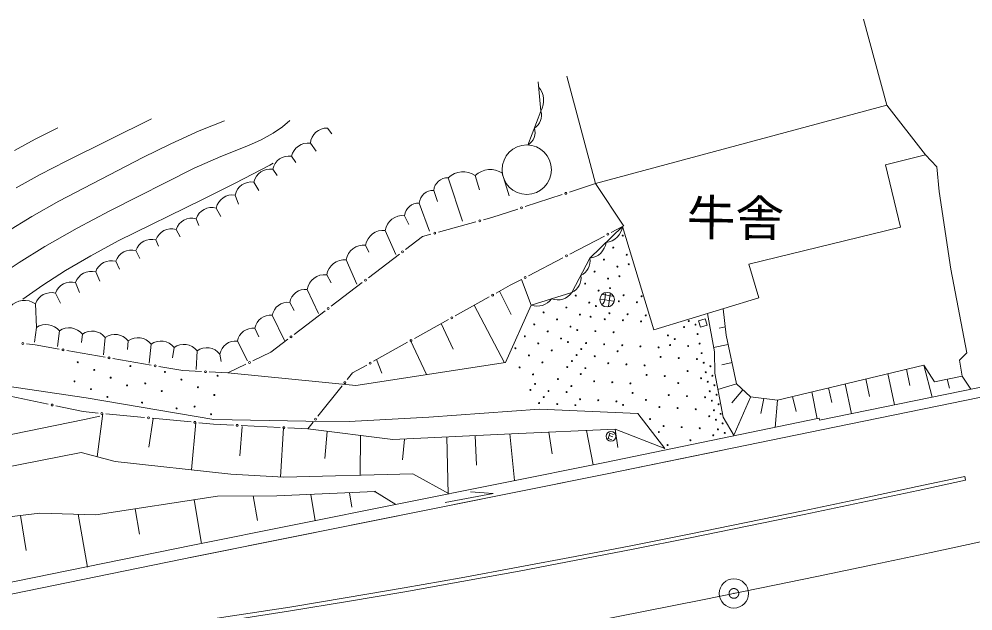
# Model space of a CAD drawing. Units: millimetres, scale not verified. Extents: x 39976 to 679596, y 19988 to 379774.
# Drawn here: x 129061 to 178039, y 282060 to 312425 of the extents above; entities that cross this region are included whole.
import ezdxf
from ezdxf.enums import TextEntityAlignment as Align

# ---------------------------------------------------------------- set-up
doc = ezdxf.new("R2010")
doc.units = ezdxf.units.MM
doc.header["$LTSCALE"] = 999.406
doc.header["$PDMODE"] = 32
doc.header["$PDSIZE"] = 500
doc.linetypes.add('CHAIN', pattern=[18.5, 12, -1.5, 3.5, -1.5])
doc.layers.add('M-BGD', color=7, linetype='Continuous', lineweight=13)
doc.layers.add('M-BMK', color=2, linetype='CHAIN', lineweight=13)
doc.styles.add('ＭＳ ゴシック', font='')
doc.styles.get('ＭＳ ゴシック').set_extended_font_data('MS Gothic')

# ---------------------------------------------------------------- blocks, each defined once
blk = doc.blocks.new('ﾌﾟﾛｯﾄﾏｰｸ-03')
at = {"color": 2, "linetype": 'Continuous', "lineweight": 13}
blk.add_circle((0, 0), 0.5, dxfattribs=at)
at = {"color": 2}
blk.add_point((0, 0), dxfattribs=at)

msp = doc.modelspace()

# ---------------------------------------------------------------- linework, layer by layer
at = {"layer": 'M-BGD'}
for p, q in [((173611.3, 308005.4), (172422.3, 312425.1)), ((155708.5, 309203.9), (155856.3, 307705.6)), ((158664.8, 303984.3), (157184.1, 309488.3)), ((155856.3, 307705.6), (155192, 305964.9)), ((173611.3, 308005.4), (158664.8, 303984.3)), ((175609, 305452.7), (173611.3, 308005.4)), ((131480.1, 305140.3), (135857.6, 307313.9)), ((138314.8, 306693.8), (139602.8, 307210.2)), ((142964, 307229.9), (142585.2, 306900.9)), ((129883.8, 306266.2), (131047, 306843.3)), ((136850.8, 306032.6), (138314.8, 306693.8)), ((142585.2, 306900.9), (142102.3, 306566.7)), ((144900.4, 306833.5), (145127.4, 306544)), ((128832.9, 305688.1), (129883.8, 306266.2)), ((141493.5, 306232.2), (140849.9, 305940.5)), ((142102.3, 306566.7), (141493.5, 306232.2)), ((135421.8, 305329.2), (136850.8, 306032.6)), ((140849.9, 305940.5), (139422.6, 305377.6)), ((144017.7, 306050.9), (144308.8, 305653.9)), ((130137.6, 304448.2), (131480.1, 305140.3)), ((131107.3, 303088.1), (135421.8, 305329.2)), ((139422.6, 305377.6), (138050.3, 304778.3)), ((143051.1, 305386.6), (143276.8, 305071.9)), ((175609, 305452.7), (173542, 304952.1)), ((175609, 305452.7), (176187.4, 304850.6)), ((138050.3, 304778.3), (133716.4, 302584.9)), ((140163.7, 304007), (141933.3, 304937)), ((141933.3, 304937), (142106.2, 305029.1)), ((142084.4, 304722.3), (142320.3, 304399.9)), ((174318.8, 301744.6), (173542, 304952.1)), ((176299.3, 303576.8), (176187.4, 304850.6)), ((128917.2, 303764), (130137.6, 304448.2)), ((151099.3, 304280.5), (151826.2, 302053.3)), ((152487.2, 304398.1), (152695.6, 303666)), ((153875.2, 304515.8), (154220.5, 303354.5)), ((138475.6, 303175), (140163.7, 304007)), ((141117.8, 304058.1), (141375.6, 303638.6)), ((157328.7, 303547.5), (158664.8, 303984.3)), ((160113.6, 301799.2), (158664.8, 303984.3)), ((140151.2, 303393.8), (140323.2, 302935.7)), ((150352.1, 303633.2), (150545.2, 303072.1)), ((155048.9, 302801.9), (156948.7, 303423.2)), ((176898.9, 299590.3), (176299.3, 303576.8)), ((129717.6, 302297.1), (131107.3, 303088.1)), ((134151.1, 301049.1), (138475.6, 303175)), ((139184.5, 302729.6), (139417.9, 302288.6)), ((149605, 302985.9), (150135.1, 301548.2)), ((128426, 301505.4), (129717.6, 302297.1)), ((133716.4, 302584.9), (132039.4, 301689.3)), ((148857.9, 302338.6), (149078.7, 301879.6)), ((152907.6, 302124), (153332.9, 302240.8)), ((153332.9, 302240.8), (154668.9, 302677.7)), ((138152.8, 302183.3), (138297.4, 301831.6)), ((150594.6, 301488.9), (152522.1, 302018.1)), ((160049.8, 301779.9), (158369.2, 300152.5)), ((160049.8, 301779.9), (159470.1, 301477.1)), ((161655.3, 296484.8), (160049.8, 301779.9)), ((166527.1, 299857.6), (174318.8, 301744.6)), ((132039.4, 301689.3), (130386.7, 300749.5)), ((137121, 301637.1), (137329, 301249)), ((147857.7, 301581.2), (148402.3, 300348.6)), ((148911, 300602.5), (149783.8, 301266.2)), ((149783.8, 301266.2), (150209.1, 301383)), ((159115.8, 301292.1), (157343.9, 300367)), ((130386.7, 300749.5), (129071.3, 299939.7)), ((132744.2, 300284.1), (134151.1, 301049.1)), ((136089.2, 301090.8), (136228, 300776)), ((146857.6, 300823.9), (147023.3, 300461.4)), ((131452.1, 299523.7), (132744.2, 300284.1)), ((135057.4, 300544.6), (135265.6, 300148.7)), ((147001.6, 299150.6), (148592.7, 300360.5)), ((129071.3, 299939.7), (127738.1, 299057)), ((134025.6, 299998.3), (134221.1, 299592.3)), ((145857.6, 300066.5), (146409.9, 298826.3)), ((156989.6, 300181.9), (155217.8, 299256.7)), ((158369.2, 300152.5), (157445.6, 298393.8)), ((167053.5, 298121.6), (166527.1, 299857.6)), ((130275.7, 298767.8), (131452.1, 299523.7)), ((132993.8, 299452.1), (133201.5, 298984.7)), ((144857.4, 299309.2), (145079.6, 298889.3)), ((177731.5, 295303), (176898.9, 299590.3)), ((129255.3, 298052.8), (130275.7, 298767.8)), ((131962.1, 298905.8), (132161, 298388.9)), ((145092.3, 297698.8), (146683.5, 298908.7)), ((154283.7, 298769), (153553.1, 298363.3)), ((154863.4, 299071.7), (154283.7, 298769)), ((155358.4, 297750.2), (154863.4, 299071.7)), ((130930.3, 298359.5), (131186.8, 297850.9)), ((143857.3, 298551.8), (144433.6, 297319.8)), ((153729, 298461), (154324.7, 297274.2)), ((157445.6, 298393.8), (155358.4, 297750.2)), ((159035.6, 298290.1), (159539.9, 298216)), ((159180, 298344.6), (159132, 298018.3)), ((159417.3, 298309.8), (159328, 297701.6)), ((129898.5, 297813.3), (129950.4, 296614.6)), ((142960.8, 297888.7), (143183.1, 297470.8)), ((153203.6, 298169.2), (151456.1, 297198.9)), ((158909.6, 298051), (159591.8, 297950.8)), ((159044.4, 297834.2), (158991.2, 297781.4)), ((159102, 297916.7), (159044.4, 297834.2)), ((159132, 298018.3), (159102, 297916.7)), ((167053.5, 298121.6), (161655.3, 296484.8)), ((143183.1, 296247), (144774.2, 297456.9)), ((152431.5, 297740.4), (153993.1, 294791.4)), ((155358.4, 297750.2), (154035.1, 294797.7)), ((164761.2, 295350.4), (164406.6, 297319)), ((165376.7, 296213.8), (165216.9, 297564.7)), ((142064.2, 297225.6), (142684.1, 295928.1)), ((151106.6, 297004.8), (149359.2, 296034.5)), ((164287, 297048.2), (163952.6, 296945.6)), ((163952.6, 296945.6), (164054.2, 296614.2)), ((164287, 297048.2), (164388.6, 296716.8)), ((129953.9, 296595.9), (129859.3, 295843.8)), ((131131.5, 296425.9), (131035.2, 295619.7)), ((141167.7, 296562.6), (141379.7, 296114.1)), ((150734.5, 296798.1), (151357.4, 295482)), ((164388.6, 296716.8), (164054.2, 296614.2)), ((165008.1, 296571.3), (165325.8, 296643.8)), ((132309.1, 296256), (132259.8, 295823.9)), ((133486.7, 296086.1), (133387.4, 295204.2)), ((134664.3, 295916.1), (134632.3, 295467.4)), ((140271.1, 295899.5), (140790.2, 294882.9)), ((141992, 295341.3), (142864.8, 296005)), ((149009.7, 295840.4), (147262.2, 294870.1)), ((149163.3, 295925.7), (149978.6, 294181.9)), ((165376.7, 296213.8), (165896.4, 293715.4)), ((129447.5, 295763.9), (129883.6, 295712.6)), ((129883.6, 295712.6), (131119.5, 295496.9)), ((131513.3, 295428.1), (133482.3, 295084.5)), ((135841.9, 295746.2), (135744.1, 294770.7)), ((137019.4, 295576.3), (136944.8, 295049.2)), ((138197, 295406.3), (138148.4, 294441.9)), ((141068.2, 294897.2), (141992, 295341.3)), ((165477.1, 295730.9), (164721.7, 295569.2)), ((164761.2, 295350.4), (164784.8, 294260.7)), ((133876.1, 295015.7), (135845.2, 294672.1)), ((139374.6, 295236.4), (139429.5, 294857.6)), ((147417.2, 294956.1), (147688.2, 294254.7)), ((177346.6, 294920.9), (177731.5, 295303)), ((177493, 294112.6), (177346.6, 294920.9)), ((136239, 294603.3), (137474.9, 294387.6)), ((137474.9, 294387.6), (138429.8, 294343.2)), ((139784.1, 294280.1), (140707.9, 294724.1)), ((146912.7, 294676), (146182.1, 294270.3)), ((154035.1, 294797.7), (146355.7, 293631.9)), ((165149.5, 294693.4), (165671.4, 294797)), ((168002.4, 292870.9), (175511.1, 294674.1)), ((174633.8, 294463.4), (174805.1, 293623.1)), ((175511.1, 294674.1), (175938.2, 293027.1)), ((175511.1, 294674.1), (176068, 293818)), ((138829.1, 294324.5), (139784.1, 294280.1)), ((146355.7, 293631.9), (139784.1, 294280.1)), ((146182.1, 294270.3), (145907.1, 293926.8)), ((164784.8, 294260.7), (165217.2, 292008.6)), ((180054.3, 293870), (170169, 291845.6)), ((172546.1, 293962.1), (172729.8, 293065.6)), ((173677.6, 294233.8), (174018.4, 292633.9)), ((176068, 293818), (177493, 294112.6)), ((176721.2, 293953), (176841.1, 293494.9)), ((177493, 294112.6), (177934.1, 293435.8)), ((127406.6, 293751.6), (132500.7, 292994)), ((145657.2, 293614.7), (144407.9, 292054.4)), ((165896.4, 293715.4), (164946.3, 293419.6)), ((165660.1, 292741.9), (166228.7, 293406)), ((165896.4, 293715.4), (166625, 293037.1)), ((180156.2, 293380.8), (170269.3, 291356.1)), ((170621.9, 293500), (170791, 292747.8)), ((171473.2, 293704.4), (171800.7, 292179.7)), ((130561.9, 292665.8), (128606.3, 293079.1)), ((132500.7, 292994), (139055.2, 291877.7)), ((166617.3, 293021.5), (165777.2, 291105.5)), ((166625, 293037.1), (168002.4, 292870.9)), ((167155.6, 292190.3), (167307.8, 292954.7)), ((168782, 293058.1), (168963.4, 292284.2)), ((169768.3, 293295), (170042.7, 291921.6)), ((132359.2, 292286.1), (130953, 292583.2)), ((155787.3, 292413.5), (150102.9, 292005.4)), ((155787.3, 292413.5), (160833.2, 292196.2)), ((168002.4, 292870.9), (167877.7, 291475.9)), ((133114, 292213.5), (132359.2, 292286.1)), ((132424.4, 291878.6), (133211.6, 292045.4)), ((133362.6, 292189.6), (133072.1, 289968.9)), ((135501.6, 291984), (133511.9, 292175.3)), ((135949.6, 291936.6), (135725.2, 290453.8)), ((137889.2, 291754.5), (135899.5, 291945.8)), ((150102.9, 292005.4), (146014.4, 291781.2)), ((159146.8, 289678.2), (170148.4, 291943.4)), ((160833.2, 292196.2), (162225, 290391.2)), ((165217.2, 292008.6), (165778.6, 291043.7)), ((170169, 291845.6), (170148.4, 291943.4)), ((127657.2, 290916.1), (132424.4, 291878.6)), ((138135.2, 291730.9), (137916.9, 289302.8)), ((139041.9, 291643.7), (138287.1, 291716.3)), ((140065, 291591.9), (139041.9, 291643.7)), ((143792.7, 291788), (139055.2, 291877.7)), ((140524, 291524.8), (140401.2, 290024.8)), ((142460.6, 291470.8), (140464.3, 291571.8)), ((142641.6, 291461.7), (142490.2, 288919.4)), ((143883, 291398.8), (142859.8, 291450.6)), ((146014.4, 291781.2), (143792.7, 291788)), ((144158, 291742.3), (143883, 291398.8)), ((148254.5, 290856), (143883, 291398.8)), ((144880.1, 291259.9), (144764, 289883.2)), ((146593.7, 291062.3), (146572.5, 289019.2)), ((154339, 291149.6), (148254.5, 290856)), ((151087.5, 288043.2), (151028.7, 290989.9)), ((152479.4, 291059.9), (152555.9, 289545.3)), ((154256.3, 291145.6), (154492.5, 288744.9)), ((159669, 291382.9), (154339, 291149.6)), ((156271.3, 291234.2), (156427.4, 290111.1)), ((158189.4, 291318.2), (158544.4, 289557.4)), ((159262.8, 289089.9), (170269.3, 291356.1)), ((159304.9, 290901.1), (159402.6, 291184.5)), ((159546, 290987.1), (159357, 291052.3)), ((159591.6, 291119.4), (159402.6, 291184.5)), ((159669, 291382.9), (159808.6, 290451.4)), ((162225, 290391.2), (159669, 291382.9)), ((148854.2, 290875.7), (148757.5, 289815.1)), ((159304.9, 290901.1), (159493.8, 290835.9)), ((165006.5, 290782.7), (165010.2, 290783.4)), ((132250.1, 290185.6), (122910.8, 288350)), ((133991, 289726.7), (132250.1, 290185.6)), ((139941.2, 289084.2), (133991, 289726.7)), ((159146.8, 289678.2), (137990.6, 285435.7)), ((159262.8, 289089.9), (138110.4, 284848.1)), ((142647.4, 288923.2), (139941.2, 289084.2)), ((149271.2, 289085.2), (142647.4, 288923.2)), ((149271.2, 289085.2), (151142.2, 288073)), ((177622.3, 288960.7), (177662.2, 288764.9)), ((147331.7, 288180.2), (142299.3, 287960.4)), ((144267, 286689.7), (144050.2, 288036.9)), ((146146.5, 287385.7), (146024.3, 288123.1)), ((148411.4, 287525.4), (147331.7, 288180.2)), ((150937.6, 287624.1), (153397.4, 288082.9)), ((153397.4, 288082.9), (152248.9, 288169.1)), ((139257.3, 287950.5), (133001.2, 286993.6)), ((138431.7, 285513.1), (138058.2, 287767.1)), ((142299.3, 287960.4), (139257.3, 287950.5)), ((141298, 286698.1), (141089.5, 287956.4)), ((123294.2, 286251.6), (130129.2, 287080.6)), ((133001.2, 286993.6), (130129.2, 287080.6)), ((132568.1, 284310.9), (132098.7, 287021)), ((135236.7, 285995.5), (135020.2, 287302.4)), ((129427.1, 285165.6), (129129.9, 286959.4)), ((137990.6, 285435.7), (124559.6, 282699.7)), ((138110.4, 284848.1), (124679.3, 282112))]:
    msp.add_line(p, q, dxfattribs=at)
for points in [[(137864, 284798.7), (159262.8, 289089.9), (165111.2, 290294.1)], [(128262.1, 280199.9), (131206.3, 280561.1), (134148.8, 280949), (137089.3, 281362.3), (140028, 281799.8), (142964.7, 282259.9), (145899.7, 282741.5), (148832.9, 283243), (151764.5, 283763.2), (154694.5, 284300.8), (157623.2, 284854.3), (160550.7, 285422.5), (163477.2, 286004), (166402.9, 286597.4), (169328.1, 287201.4), (172252.9, 287814.8), (175177.7, 288436), (177622.3, 288960.7)], [(128285.5, 280001.4), (131231.6, 280362.8), (134175.7, 280750.9), (137117.9, 281164.5), (140058.1, 281602.2), (142996.4, 282062.5), (145932.7, 282544.3), (148867.2, 283046.1), (151800, 283566.5), (154731.1, 284104.3), (157660.8, 284658), (160589.2, 285226.4), (163516.5, 285808), (166443, 286401.5), (169368.8, 287005.7), (172294.2, 287619.2), (175219.4, 288240.5), (177662.2, 288764.9)]]:
    msp.add_lwpolyline(points, dxfattribs=at)
for centre, radius in [((155130.3, 304698.1), 1268.3), ((157138.7, 303485.3), 50), ((154858.9, 302739.8), 50), ((152714.8, 302071.1), 50), ((150401.9, 301436), 50), ((159292.9, 301384.7), 50), ((160054.8, 301314.2), 25), ((148751.8, 300481.5), 50), ((157166.8, 300274.4), 50), ((159573.4, 300699.8), 25), ((160264.5, 300337), 25), ((159092, 300085.4), 25), ((159783.1, 299722.6), 25), ((160369.4, 299848.4), 25), ((158610.5, 299471), 25), ((159887.9, 299234.1), 25), ((146842.5, 299029.7), 50), ((155040.6, 299164.2), 50), ((158129.1, 298856.6), 25), ((159301.6, 299108.2), 25), ((153378.4, 298266.2), 50), ((158820.2, 298493.8), 25), ((159255, 298030.5), 374.8), ((159406.5, 298619.6), 25), ((160097.6, 298256.9), 25), ((157647.6, 298242.2), 25), ((158338.7, 297879.4), 25), ((159856.9, 297949.7), 25), ((160788.8, 297894.1), 25), ((161029.5, 298201.3), 25), ((144933.3, 297577.8), 50), ((155993.6, 297376.2), 25), ((157166.1, 297627.8), 25), ((158684.3, 297698), 25), ((159375.5, 297335.3), 25), ((160307.3, 297279.7), 25), ((151281.4, 297101.8), 50), ((156684.7, 297013.4), 25), ((157857.3, 297265), 25), ((158406.8, 297154.4), 25), ((159134.7, 297028.1), 25), ((160066.6, 296972.5), 25), ((160998.5, 296916.9), 25), ((161239.2, 297224.2), 25), ((163448.5, 296931.6), 25), ((155512.1, 296761.8), 25), ((156203.3, 296399), 25), ((157375.8, 296650.6), 25), ((157721.4, 296469.2), 25), ((158653.3, 296413.7), 25), ((159585.1, 296358.1), 25), ((163207.8, 296624.4), 25), ((163794.1, 296750.3), 25), ((129249, 295787.3), 50), ((143024, 296126), 50), ((149184.4, 295937.4), 50), ((155030.7, 296147.4), 25), ((156894.4, 296036.3), 25), ((157240, 295854.9), 25), ((162380.7, 296191.4), 25), ((162726.3, 296010), 25), ((163898.9, 296261.7), 25), ((131316.4, 295462.5), 50), ((154549.2, 295533), 25), ((155721.8, 295784.6), 25), ((156412.9, 295421.9), 25), ((157931.1, 295492.1), 25), ((158171.8, 295799.3), 25), ((159103.7, 295743.7), 25), ((159794.8, 295381), 25), ((160035.6, 295688.2), 25), ((160967.4, 295632.6), 25), ((161899.3, 295577), 25), ((162485.6, 295702.9), 25), ((163417.4, 295647.3), 25), ((164003.7, 295773.1), 25), ((133679.2, 295050.1), 50), ((140888, 294810.6), 50), ((155240.3, 295170.2), 25), ((157449.6, 294877.7), 25), ((157690.4, 295184.9), 25), ((158622.2, 295129.3), 25), ((162004.1, 295088.5), 25), ((162936, 295032.9), 25), ((163867.9, 294977.3), 25), ((164108.6, 295284.5), 25), ((132071.6, 294817.1), 25), ((132917.5, 294422.4), 25), ((134774.2, 294618.6), 25), ((136042.1, 294637.7), 50), ((138629.5, 294333.9), 50), ((147087.4, 294773), 50), ((154758.9, 294555.8), 25), ((155931.5, 294807.5), 25), ((157208.9, 294570.5), 25), ((158140.8, 294515), 25), ((159313.4, 294766.6), 25), ((160245.3, 294711), 25), ((161177.1, 294655.4), 25), ((163386.4, 294362.9), 25), ((164213.5, 294795.9), 25), ((164559, 294614.5), 25), ((133763.5, 294027.7), 25), ((136548.6, 294322), 25), ((137394.5, 293927.3), 25), ((139251.2, 294123.5), 25), ((155450, 294193.1), 25), ((156727.5, 293956.1), 25), ((157900.1, 294207.7), 25), ((158591.2, 293845), 25), ((161282, 294166.8), 25), ((162213.9, 294111.3), 25), ((164077.6, 294000.2), 25), ((164318.3, 294307.3), 25), ((164663.9, 294126), 25), ((131906.8, 293831.4), 25), ((132752.8, 293436.7), 25), ((134609.5, 293632.9), 25), ((135537.8, 293731.1), 25), ((138240.5, 293532.5), 25), ((145782.1, 293770.7), 50), ((155314.2, 293397.3), 25), ((155554.9, 293704.5), 25), ((157418.6, 293593.3), 25), ((159523.1, 293789.4), 25), ((160455, 293733.9), 25), ((162905, 293748.5), 25), ((164423.1, 293818.8), 25), ((164768.7, 293637.4), 25), ((133598.7, 293042), 25), ((136383.8, 293336.3), 25), ((139086.4, 293137.8), 25), ((156005.3, 293034.5), 25), ((156246, 293341.7), 25), ((157177.9, 293286.2), 25), ((157869, 292923.4), 25), ((158800.9, 292867.8), 25), ((160559.8, 293245.2), 25), ((161250.9, 292882.5), 25), ((162423.5, 293134.1), 25), ((163355.4, 293078.6), 25), ((164287.2, 293023), 25), ((164528, 293330.2), 25), ((164873.6, 293148.8), 25), ((130757.5, 292624.5), 50), ((135373, 292745.3), 25), ((137147.3, 292448.7), 25), ((138075.7, 292546.8), 25), ((155764.6, 292727.3), 25), ((156696.4, 292671.8), 25), ((157628.3, 292616.2), 25), ((159732.8, 292812.3), 25), ((160078.3, 292630.9), 25), ((161942.1, 292519.7), 25), ((162873.9, 292464.1), 25), ((163805.8, 292408.6), 25), ((164632.8, 292841.6), 25), ((164978.4, 292660.2), 25), ((133313, 292194.4), 50), ((135700.5, 291964.9), 50), ((138921.6, 292152.1), 25), ((144283, 291898.4), 50), ((161460.6, 291905.3), 25), ((164497, 292045.8), 25), ((164737.7, 292353), 25), ((165083.3, 292171.7), 25), ((138088.1, 291735.4), 50), ((140264.7, 291581.9), 50), ((142660.2, 291460.7), 50), ((162151.8, 291542.6), 25), ((163083.7, 291487), 25), ((164015.5, 291431.5), 25), ((164842.5, 291864.4), 25), ((165188.1, 291683), 25), ((159451.5, 291019.7), 249.8), ((161911.1, 291235.4), 25), ((164706.7, 291068.7), 25), ((164947.4, 291375.9), 25), ((165292.9, 291194.5), 25), ((162361.5, 290565.4), 25), ((163534.1, 290817), 25), ((147331.7, 288180.2), 15)]:
    msp.add_circle(centre, radius, dxfattribs=at)
for centre, radius, start, end in [((154929.1, 308239.9), 1070.1, 330.04223, 41.21963), ((155110, 307491.8), 776.3, 302.24253, 15.98223), ((144869.9, 305978.7), 855.3, 87.95873, 175.16443), ((154777.8, 306621.5), 776.3, 302.24253, 15.98223), ((143883.1, 305211.2), 850.3, 80.89373, 168.09933), ((142916.4, 304547), 850.3, 80.89373, 168.09933), ((141949.8, 303882.7), 850.3, 80.89373, 168.09933), ((153252.7, 303614.2), 1095.7, 55.37603, 134.31643), ((151065.5, 303564.6), 716.7, 87.30123, 174.50683), ((151864.7, 303496.5), 1095.7, 55.37603, 134.31643), ((140983.2, 303218.5), 850.3, 80.89373, 168.09933), ((140016.6, 302554.2), 850.3, 80.89373, 168.09933), ((150318.4, 302917.3), 716.7, 87.30123, 174.50683), ((138955.4, 301914.8), 846.4, 74.29523, 161.50093), ((149571.3, 302270), 716.7, 87.30123, 174.50683), ((137923.7, 301368.5), 846.4, 74.29523, 161.50093), ((148757.8, 301431.8), 912.3, 83.69893, 170.57293), ((159087.2, 301933.2), 974.7, 277.20823, 350.94793), ((136891.9, 300822.3), 846.4, 74.29523, 161.50093), ((147757.6, 300674.5), 912.3, 83.69893, 170.57293), ((135860.1, 300276), 846.4, 74.29523, 161.50093), ((146757.5, 299917.1), 912.3, 83.69893, 170.57293), ((158246.9, 301119.5), 974.7, 277.20823, 350.94793), ((134828.3, 299729.7), 846.4, 74.29523, 161.50093), ((133796.5, 299183.5), 846.4, 74.29523, 161.50093), ((145757.4, 299159.7), 912.3, 83.69893, 170.57293), ((157552.1, 300020.7), 827.7, 295.42163, 9.16143), ((132764.7, 298637.2), 846.4, 74.29523, 161.50093), ((144757.3, 298402.4), 912.3, 83.69893, 170.57293), ((157090.3, 299141.4), 827.7, 295.42163, 9.16143), ((131733, 298091), 846.4, 74.29523, 161.50093), ((130701.2, 297544.7), 846.4, 74.29523, 161.50093), ((143757.1, 297749.6), 808.5, 82.88353, 170.08913), ((156709.2, 298928.7), 910.1, 250.26973, 324.00953), ((129329.7, 297023.9), 972.9, 54.22473, 138.21553), ((142860.6, 297086.5), 808.5, 82.88353, 170.08913), ((155665.6, 298606.8), 910.1, 250.26973, 324.00953), ((141964.1, 296423.4), 808.5, 82.88353, 170.08913), ((130453.4, 295892.6), 862.6, 38.18583, 125.39143), ((131631.1, 295722.8), 862.6, 38.18583, 125.39143), ((132808.6, 295552.8), 862.6, 38.18583, 125.39143), ((141067.5, 295760.3), 808.5, 82.88353, 170.08913), ((133986.2, 295382.9), 862.6, 38.18583, 125.39143), ((135163.8, 295212.9), 862.6, 38.18583, 125.39143), ((136341.4, 295043), 862.6, 38.18583, 125.39143), ((140171, 295097.3), 808.5, 82.88353, 170.08913), ((137519, 294873.1), 862.6, 38.18583, 125.39143), ((138696.6, 294703.1), 862.6, 38.18583, 125.39143)]:
    msp.add_arc(centre, radius, start, end, dxfattribs=at)
at = {"layer": 'M-BMK'}
msp.add_lwpolyline([(128665.7, 276775.8), (131641.6, 277140.8), (134614.1, 277532.8), (137583.1, 277950.1), (140548.7, 278391.5), (143510.7, 278855.6), (146469.4, 279341), (149424.7, 279846.3), (152376.8, 280370.2), (155325.8, 280911.2), (158271.8, 281468), (161215.2, 282039.3), (164155.9, 282623.6), (167094.3, 283219.6), (170030.5, 283825.8), (172965, 284441.2), (175897.7, 285064.2), (178829.1, 285693.4)], dxfattribs=at)

# ---------------------------------------------------------------- block references
at = {"layer": 'M-BMK', "xscale": 1499.109, "yscale": 1499.109}
msp.add_blockref('ﾌﾟﾛｯﾄﾏｰｸ-03', (165765.8, 282955.9), dxfattribs=at)

# ---------------------------------------------------------------- texts
at = {"layer": 'M-BGD', "style": 'ＭＳ ゴシック'}
msp.add_text('牛舎', height=1832, rotation=359.309, dxfattribs=at).set_placement((163329.4, 300787.2), align=Align.BOTTOM_LEFT)

doc.saveas('drawing.dxf')
